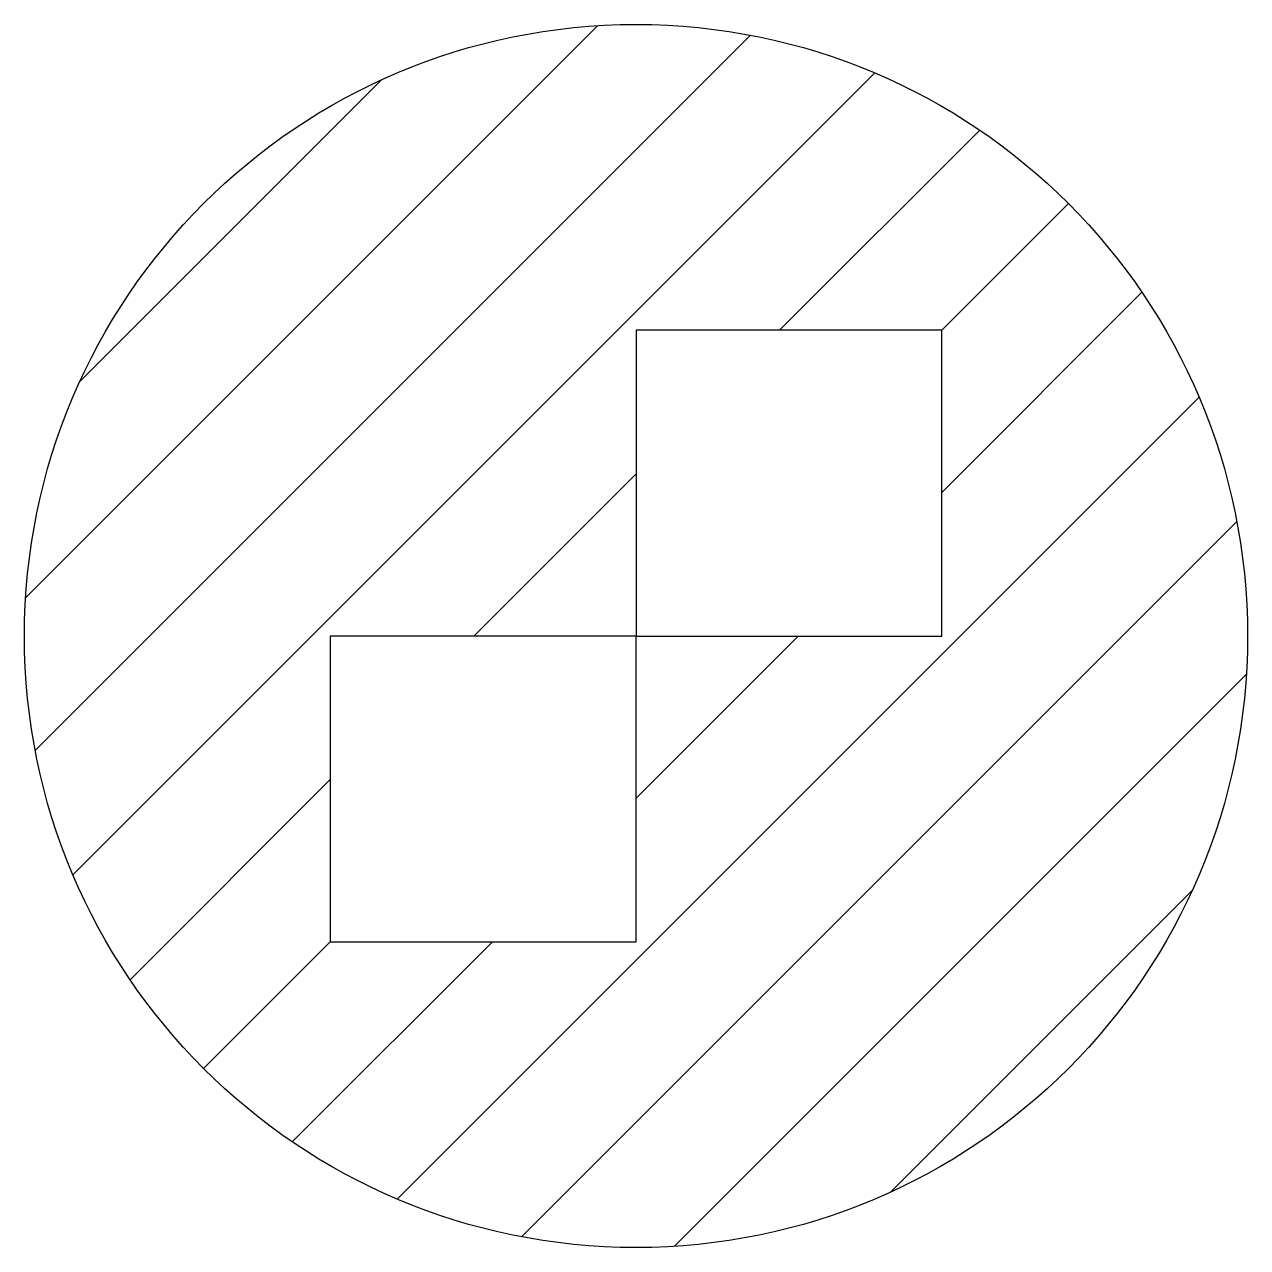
# Model space of a CAD drawing. Header units: inches. Extents: x -2 to 2, y -2 to 2.
import ezdxf

# ---------------------------------------------------------------- set-up
doc = ezdxf.new("R2010")
doc.units = ezdxf.units.IN
doc.header["$MEASUREMENT"] = 0

msp = doc.modelspace()

# ---------------------------------------------------------------- hatches: boundary and pattern name
at = {"true_color": 0x000000}
h = msp.add_hatch(dxfattribs=at)
h.set_pattern_fill('ANSI31', color=18, scale=3)
h.paths.add_polyline_path([(2, 0, 1), (-2, 0, 1)])
h.paths.add_polyline_path([(1, 0), (0, 0), (0, -1), (-1, -1), (-1, 0), (0, 0), (0, 1), (1, 1)], flags=16)

# ---------------------------------------------------------------- linework, layer by layer
for points in [[(0, 0), (1, 0), (1, 1), (0, 1)], [(0, 0), (-1, 0), (-1, -1), (0, -1)]]:
    msp.add_lwpolyline(points, close=True)
msp.add_circle((0, 0), 2)

doc.saveas('drawing.dxf')
